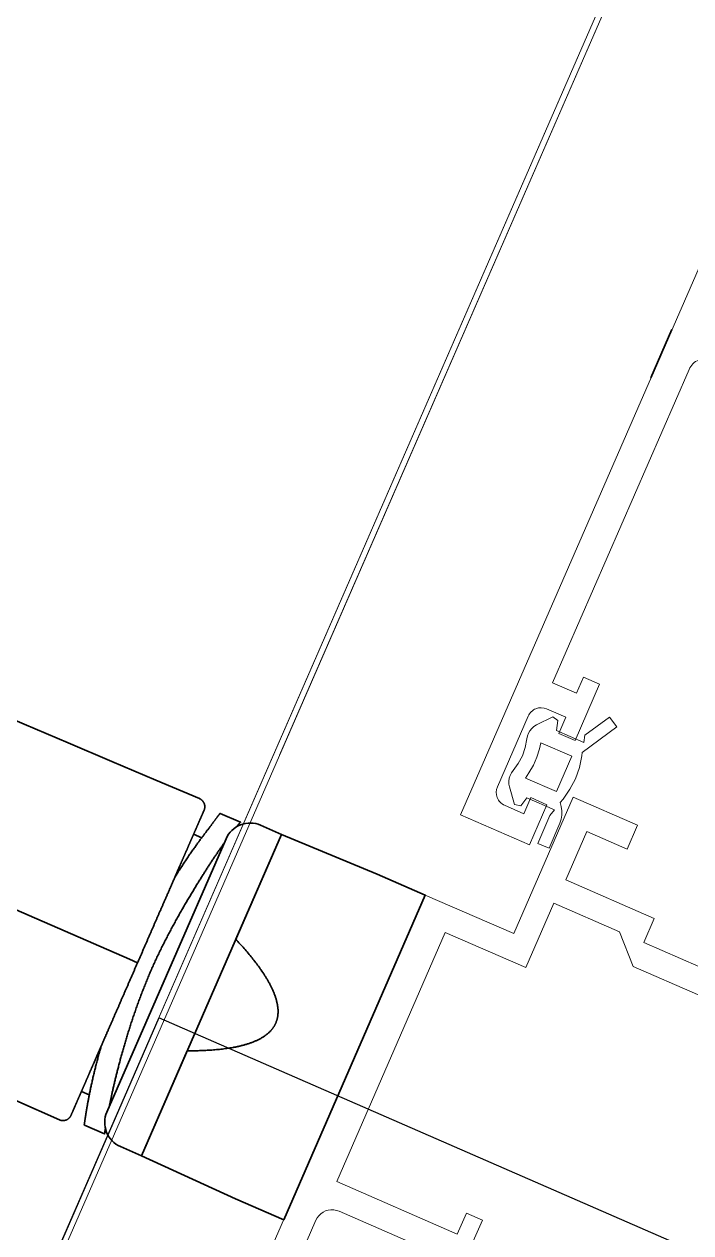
# Model space of a CAD drawing. Header units: millimetres. Extents: x -37281 to 954596, y -59787 to 956680.
# Drawn here: x 866913.2 to 866951.2, y -21533.4 to -21464.5 of the extents above; entities that cross this region are included whole.
import ezdxf

# ---------------------------------------------------------------- set-up
doc = ezdxf.new("R2010")
doc.units = ezdxf.units.MM
doc.header["$MEASUREMENT"] = 0
doc.linetypes.add('Dot & Dashed', pattern=[670.277762, 352.777767, -176.388884, 0, -141.111112])
for name, color, linetype, lineweight in [('0_Pen_No__2', 8, 'Continuous', 15), ('0_Pen_No__7', 7, 'Continuous', 35), ('0_Pen_No__9', 7, 'Continuous', 13), ('New_A-20-M_Roof_Pen_No__93', 8, 'Continuous', 13), ('New_A-25-M_Curtain_Wall_Pen_No__90', 8, 'Continuous', 20), ('New_A-25-M_Wall_Ext_Pen_No__87', 8, 'Continuous', 20), ('New_ArchiCAD Windows_Pen_No__3', 7, 'Continuous', 18)]:
    doc.layers.add(name, color=color, linetype=linetype, lineweight=lineweight)
for name, color, linetype, lineweight, true_color in [('0_Pen_No__40', 7, 'Continuous', 35, 0x2a2a2a), ('New_A-25-M_Curtain_Wall_Pen_No__69', 7, 'Continuous', 20, 0x606060), ('New_ArchiCAD Windows_Pen_No__23', 7, 'Continuous', 30, 0x2a2a2a)]:
    doc.layers.add(name, color=color, linetype=linetype, lineweight=lineweight, true_color=true_color)
for name, color, linetype in [('New_A-20-M_Roof', 7, 'Continuous'), ('New_A-25-M_Curtain_Wall', 7, 'Continuous'), ('New_A-25-M_Wall_Ext', 7, 'Continuous'), ('New_ArchiCAD Windows', 7, 'Continuous')]:
    doc.layers.add(name, color=color, linetype=linetype)

# ---------------------------------------------------------------- blocks, each defined once
blk = doc.blocks.new('Wall_243_2', base_point=(874395.096, -4631.295))
at = {"layer": 'New_A-25-M_Wall_Ext_Pen_No__87', "linetype": 'Continuous', "flags": 128}
blk.add_lwpolyline([(874303.431, -4591.325), (866444.974, -22613.267)], dxfattribs=at)
blk = doc.blocks.new('Wall_245_2', base_point=(874285.087, -4632.604))
at = {"layer": 'New_A-25-M_Wall_Ext_Pen_No__87', "linetype": 'Continuous', "flags": 128}
blk.add_lwpolyline([(866444.682, -22613.139), (869168.274, -16367.078)], dxfattribs=at)
blk = doc.blocks.new('Triple Window 19_2')
at = {"layer": 'New_ArchiCAD Windows_Pen_No__23', "linetype": 'Continuous'}
for p, q in [((662.5, -190), (662.5, 0)), ((662.5, 0), (725, 0))]:
    blk.add_line(p, q, dxfattribs=at)
at = {"layer": 'New_ArchiCAD Windows_Pen_No__3', "linetype": 'Continuous'}
blk.add_line((-182, 0), (662.5, 0), dxfattribs=at)
blk = doc.blocks.new('Wall_353_2', base_point=(874468.416, -4712.544))
at = {"layer": 'New_ArchiCAD Windows', "color": 251, "linetype": 'Continuous', "lineweight": 20, "true_color": 0x606060, "xscale": -1, "zscale": 1000, "rotation": 66.44041158399281}
blk.add_blockref('Triple Window 19_2', (867185.649, -20913.866), dxfattribs=at)
blk = doc.blocks.new('Morph_2_2', base_point=(864302.5, 0))
at = {"layer": 'New_A-20-M_Roof_Pen_No__93', "linetype": 'Continuous', "flags": 128}
blk.add_lwpolyline([(866367.031, -22792.012), (874315.322, -4564.059)], dxfattribs=at)
blk = doc.blocks.new('Beam_8_2', base_point=(874303.431, -4591.325))
at = {"layer": 'New_A-25-M_Curtain_Wall_Pen_No__69', "linetype": 'Dot & Dashed'}
blk.add_line((874303.431, -4591.325), (866444.972, -22613.266), dxfattribs=at)
at = {"layer": 'New_A-25-M_Curtain_Wall_Pen_No__90', "linetype": 'Continuous'}
blk.add_line((874303.431, -4591.325), (866444.972, -22613.266), dxfattribs=at)

msp = doc.modelspace()

# ---------------------------------------------------------------- linework, layer by layer
at = {"layer": '0_Pen_No__2', "linetype": 'Continuous', "flags": 128}
msp.add_lwpolyline([(867001.997, -21362.888), (866938.045, -21509.551), (866941.986, -21511.27), (866942.985, -21508.979), (866942.069, -21508.579), (866941.669, -21509.496), (866940.569, -21509.016, -0.414214), (866940.156, -21507.963), (866941.914, -21503.93, -0.414214), (866942.967, -21503.516), (866944.067, -21503.996), (866943.668, -21504.912), (866944.584, -21505.312), (866945.983, -21502.104), (866945.067, -21501.704), (866944.667, -21502.621), (866943.292, -21502.021), (866951.086, -21484.147, -0.414214), (866952.402, -21483.63)], format="xyb", dxfattribs=at)
for points in [[(866926.853, -21535.218), (866936.046, -21514.135), (866941.088, -21516.333), (866944.485, -21508.542), (866948.152, -21510.14), (866947.552, -21511.515), (866945.26, -21510.516)], [(866945.26, -21510.516), (866944.061, -21513.266), (866949.103, -21515.464), (866948.503, -21516.839)], [(866955.533, -21534.993), (866958.196, -21528.887), (866958.245, -21528.746), (866958.273, -21528.6), (866958.279, -21528.451), (866958.291, -21528.146), (866958.347, -21527.846), (866958.448, -21527.558), (866960.786, -21522.195), (866957.211, -21520.637), (866955.237, -21521.412), (866947.904, -21518.214), (866947.128, -21516.24), (866943.37, -21514.601), (866941.771, -21518.268), (866937.188, -21516.269), (866930.993, -21530.477), (866937.868, -21533.475), (866938.387, -21532.283), (866939.304, -21532.683), (866938.784, -21533.875)], [(866948.503, -21516.839), (866955.837, -21520.037)], [(866943.226, -21537.448), (866931.126, -21532.172), (866930.978, -21532.121), (866930.824, -21532.093), (866930.667, -21532.09), (866930.511, -21532.112), (866930.361, -21532.158), (866930.22, -21532.226), (866930.092, -21532.316), (866929.979, -21532.425), (866929.884, -21532.55), (866929.81, -21532.689), (866929.011, -21534.522)]]:
    msp.add_lwpolyline(points, dxfattribs=at)
at = {"layer": '0_Pen_No__40', "linetype": 'Continuous'}
msp.add_line((866950.11, -21481.882), (866948.911, -21484.631), dxfattribs=at)
at = {"layer": '0_Pen_No__7', "linetype": 'Continuous', "flags": 128}
for points in [[(866912.699, -21525.853), (866915.175, -21526.96), (866915.193, -21526.967), (866915.211, -21526.974), (866915.229, -21526.98), (866915.247, -21526.986), (866915.266, -21526.99), (866915.284, -21526.994), (866915.303, -21526.998), (866915.322, -21527), (866915.341, -21527.002), (866915.36, -21527.003), (866915.379, -21527.003), (866915.398, -21527.003), (866915.417, -21527.002), (866915.436, -21527), (866915.455, -21526.998), (866915.474, -21526.995), (866915.492, -21526.991), (866915.511, -21526.986), (866915.529, -21526.981), (866915.547, -21526.975), (866915.565, -21526.968), (866915.582, -21526.961), (866915.6, -21526.952), (866915.616, -21526.944), (866915.633, -21526.934), (866915.649, -21526.924), (866915.665, -21526.914), (866915.681, -21526.903), (866915.696, -21526.891), (866915.71, -21526.879), (866915.724, -21526.866), (866915.738, -21526.852), (866915.751, -21526.839), (866915.763, -21526.824), (866915.775, -21526.809), (866915.786, -21526.794), (866915.797, -21526.778), (866915.807, -21526.762), (866915.817, -21526.746), (866915.826, -21526.729), (866915.834, -21526.712), (866915.841, -21526.696), (866915.845, -21526.686), (866915.849, -21526.677), (866915.854, -21526.667), (866915.858, -21526.656), (866915.863, -21526.646), (866915.867, -21526.635), (866915.872, -21526.626), (866915.876, -21526.615), (866915.881, -21526.604), (866915.885, -21526.595), (866915.889, -21526.585), (866915.894, -21526.575), (866915.898, -21526.564), (866915.903, -21526.553), (866915.908, -21526.542), (866915.913, -21526.53), (866915.917, -21526.521), (866915.922, -21526.511), (866915.926, -21526.502), (866915.93, -21526.492), (866915.934, -21526.482), (866915.939, -21526.471), (866915.944, -21526.461), (866915.948, -21526.45), (866915.953, -21526.439), (866915.958, -21526.428), (866915.963, -21526.416), (866915.968, -21526.404), (866915.973, -21526.392), (866915.979, -21526.38), (866915.984, -21526.368), (866915.99, -21526.355), (866915.995, -21526.342), (866916.001, -21526.329), (866916.007, -21526.315), (866916.013, -21526.302), (866916.017, -21526.292), (866916.021, -21526.283), (866916.025, -21526.274), (866916.029, -21526.264), (866916.034, -21526.254), (866916.038, -21526.245), (866916.042, -21526.235), (866916.047, -21526.225), (866916.051, -21526.215), (866916.055, -21526.204), (866916.06, -21526.194), (866916.064, -21526.184), (866916.069, -21526.173), (866916.074, -21526.163), (866916.078, -21526.152), (866916.083, -21526.141), (866916.088, -21526.13), (866916.093, -21526.119), (866916.097, -21526.108), (866916.102, -21526.097), (866916.107, -21526.086), (866916.112, -21526.074), (866916.117, -21526.063), (866916.122, -21526.051), (866916.127, -21526.039), (866916.133, -21526.027), (866916.138, -21526.015), (866916.143, -21526.003), (866916.148, -21525.991), (866916.154, -21525.979), (866916.16, -21525.966), (866916.165, -21525.952), (866916.172, -21525.938), (866916.178, -21525.923), (866916.185, -21525.908), (866916.191, -21525.893), (866916.199, -21525.876), (866916.206, -21525.859), (866916.213, -21525.842), (866916.221, -21525.824), (866916.225, -21525.815), (866916.229, -21525.805), (866916.234, -21525.796), (866916.238, -21525.786), (866916.242, -21525.776), (866916.246, -21525.767), (866916.251, -21525.756), (866916.255, -21525.746), (866916.26, -21525.736), (866916.264, -21525.725), (866916.269, -21525.715), (866916.274, -21525.704), (866916.278, -21525.693), (866916.283, -21525.682), (866916.288, -21525.671), (866916.293, -21525.659), (866916.298, -21525.648), (866916.303, -21525.636), (866916.308, -21525.624), (866916.314, -21525.612), (866916.319, -21525.6), (866916.324, -21525.588), (866916.33, -21525.576), (866916.335, -21525.563), (866916.341, -21525.55), (866916.346, -21525.538), (866916.352, -21525.525), (866916.358, -21525.511), (866916.363, -21525.498), (866916.369, -21525.485), (866916.375, -21525.471), (866916.381, -21525.457), (866916.387, -21525.443), (866916.393, -21525.429), (866916.4, -21525.415), (866916.406, -21525.401), (866916.412, -21525.386), (866916.419, -21525.371), (866916.425, -21525.356), (866916.432, -21525.341), (866916.438, -21525.326), (866916.445, -21525.311), (866916.452, -21525.295), (866916.459, -21525.28), (866916.466, -21525.264), (866916.472, -21525.248), (866916.479, -21525.232), (866916.487, -21525.216), (866916.494, -21525.199), (866916.501, -21525.183), (866916.508, -21525.166), (866916.516, -21525.149), (866916.523, -21525.132), (866916.53, -21525.115), (866916.538, -21525.098), (866916.545, -21525.081), (866916.553, -21525.063), (866916.561, -21525.046), (866916.569, -21525.028), (866916.576, -21525.01), (866916.584, -21524.992), (866916.592, -21524.974), (866916.6, -21524.955), (866916.608, -21524.937), (866916.616, -21524.918), (866916.625, -21524.899), (866916.633, -21524.88), (866916.641, -21524.861), (866916.649, -21524.842), (866916.658, -21524.823), (866916.666, -21524.803), (866916.675, -21524.784), (866916.684, -21524.764), (866916.692, -21524.744), (866916.701, -21524.724), (866916.71, -21524.704), (866916.719, -21524.683), (866916.728, -21524.663), (866916.737, -21524.642), (866916.746, -21524.621), (866916.755, -21524.6), (866916.764, -21524.579), (866916.773, -21524.558), (866916.783, -21524.537), (866916.792, -21524.515), (866916.802, -21524.493), (866916.811, -21524.472), (866916.821, -21524.45), (866916.83, -21524.427), (866916.84, -21524.405), (866916.85, -21524.383), (866916.86, -21524.36), (866916.869, -21524.338), (866916.879, -21524.315), (866916.889, -21524.292), (866916.9, -21524.268), (866916.91, -21524.245), (866916.92, -21524.222), (866916.93, -21524.198), (866916.941, -21524.174), (866916.951, -21524.15), (866916.962, -21524.126), (866916.972, -21524.102), (866916.983, -21524.078), (866916.994, -21524.053), (866917.004, -21524.028), (866917.015, -21524.004), (866917.026, -21523.979), (866917.037, -21523.953), (866917.048, -21523.928), (866917.059, -21523.903), (866917.07, -21523.877), (866917.082, -21523.851), (866917.093, -21523.825), (866917.104, -21523.799), (866917.116, -21523.773), (866917.127, -21523.746), (866917.139, -21523.72), (866917.151, -21523.693), (866917.162, -21523.666), (866917.174, -21523.639), (866917.186, -21523.612), (866917.198, -21523.585), (866917.21, -21523.557), (866917.222, -21523.53), (866917.234, -21523.502), (866917.246, -21523.475), (866917.258, -21523.447), (866917.27, -21523.419), (866917.282, -21523.391), (866917.295, -21523.362), (866917.307, -21523.334), (866917.319, -21523.306), (866917.332, -21523.277), (866917.344, -21523.248), (866917.357, -21523.219), (866917.37, -21523.19), (866917.382, -21523.161), (866917.395, -21523.132), (866917.408, -21523.103), (866917.421, -21523.073), (866917.434, -21523.044), (866917.447, -21523.014), (866917.46, -21522.984), (866917.473, -21522.954), (866917.486, -21522.924), (866917.499, -21522.894), (866917.512, -21522.863), (866917.526, -21522.833), (866917.539, -21522.802), (866917.552, -21522.771), (866917.566, -21522.741), (866917.579, -21522.71), (866917.593, -21522.678), (866917.607, -21522.647), (866917.62, -21522.616), (866917.634, -21522.584), (866917.648, -21522.552), (866917.662, -21522.521), (866917.676, -21522.489), (866917.69, -21522.457), (866917.704, -21522.425), (866917.718, -21522.392), (866917.732, -21522.36), (866917.746, -21522.327), (866917.76, -21522.295), (866917.775, -21522.262), (866917.789, -21522.229), (866917.803, -21522.196), (866917.818, -21522.162), (866917.833, -21522.129), (866917.847, -21522.095), (866917.862, -21522.062), (866917.877, -21522.028), (866917.891, -21521.994), (866917.906, -21521.96), (866917.921, -21521.926), (866917.936, -21521.892), (866917.951, -21521.857), (866917.966, -21521.822), (866917.981, -21521.788), (866917.997, -21521.753), (866918.012, -21521.718), (866918.027, -21521.683), (866918.043, -21521.647), (866918.058, -21521.612), (866918.074, -21521.576), (866918.089, -21521.54), (866918.105, -21521.505), (866918.121, -21521.469), (866918.136, -21521.432), (866918.152, -21521.396), (866918.168, -21521.36), (866918.184, -21521.323), (866918.2, -21521.287), (866918.216, -21521.25), (866918.232, -21521.214), (866918.248, -21521.177), (866918.264, -21521.14), (866918.28, -21521.103), (866918.296, -21521.066), (866918.312, -21521.029), (866918.328, -21520.992), (866918.344, -21520.955), (866918.361, -21520.918), (866918.377, -21520.881), (866918.393, -21520.843), (866918.409, -21520.806), (866918.426, -21520.768), (866918.442, -21520.731), (866918.459, -21520.693), (866918.475, -21520.655), (866918.492, -21520.617), (866918.508, -21520.579), (866918.525, -21520.541), (866918.541, -21520.503), (866918.558, -21520.465), (866918.575, -21520.427), (866918.591, -21520.389), (866918.608, -21520.35), (866918.625, -21520.312), (866918.642, -21520.273), (866918.659, -21520.235), (866918.675, -21520.196), (866918.692, -21520.157), (866918.709, -21520.118), (866918.726, -21520.08), (866918.743, -21520.041), (866918.76, -21520.002), (866918.777, -21519.962), (866918.794, -21519.923), (866918.811, -21519.884), (866918.829, -21519.845), (866918.846, -21519.805), (866918.863, -21519.766), (866918.88, -21519.726), (866918.898, -21519.686), (866918.915, -21519.647), (866918.932, -21519.607), (866918.95, -21519.567), (866918.967, -21519.527), (866918.985, -21519.487), (866919.002, -21519.447), (866919.02, -21519.406), (866919.037, -21519.366), (866919.055, -21519.326), (866919.073, -21519.285), (866919.09, -21519.245), (866919.108, -21519.204), (866919.126, -21519.163), (866919.144, -21519.122), (866919.161, -21519.082), (866919.179, -21519.041), (866919.197, -21519), (866919.215, -21518.958), (866919.233, -21518.917), (866919.251, -21518.876), (866919.269, -21518.835), (866919.287, -21518.793), (866919.305, -21518.752), (866919.323, -21518.71), (866919.342, -21518.668), (866919.36, -21518.627), (866919.378, -21518.585), (866919.396, -21518.543), (866919.414, -21518.502), (866919.432, -21518.46), (866919.451, -21518.418), (866919.469, -21518.376), (866919.487, -21518.334), (866919.505, -21518.293), (866919.524, -21518.251), (866919.542, -21518.209), (866919.56, -21518.167), (866919.578, -21518.125), (866919.597, -21518.083), (866919.615, -21518.041), (866919.633, -21518), (866919.651, -21517.958), (866919.67, -21517.916), (866919.688, -21517.874), (866919.706, -21517.832), (866919.724, -21517.79), (866919.743, -21517.748), (866919.761, -21517.707), (866919.779, -21517.665), (866919.797, -21517.623), (866919.816, -21517.581), (866919.834, -21517.539), (866919.852, -21517.498), (866919.87, -21517.456), (866919.888, -21517.414), (866919.907, -21517.372), (866919.925, -21517.331), (866919.943, -21517.289), (866919.961, -21517.247), (866919.979, -21517.206), (866919.997, -21517.165), (866920.015, -21517.123), (866920.033, -21517.082), (866920.051, -21517.041), (866920.069, -21517), (866920.087, -21516.959), (866920.105, -21516.918), (866920.123, -21516.877), (866920.141, -21516.836), (866920.158, -21516.795), (866920.176, -21516.755), (866920.194, -21516.714), (866920.211, -21516.674), (866920.229, -21516.633), (866920.247, -21516.593), (866920.264, -21516.553), (866920.282, -21516.512), (866920.299, -21516.472), (866920.317, -21516.432), (866920.334, -21516.392), (866920.351, -21516.353), (866920.369, -21516.313), (866920.386, -21516.273), (866920.403, -21516.234), (866920.42, -21516.194), (866920.438, -21516.155), (866920.455, -21516.115), (866920.472, -21516.076), (866920.489, -21516.037), (866920.506, -21515.998), (866920.523, -21515.959), (866920.54, -21515.92), (866920.557, -21515.881), (866920.574, -21515.842), (866920.591, -21515.803), (866920.608, -21515.764), (866920.625, -21515.726), (866920.641, -21515.687), (866920.658, -21515.649), (866920.675, -21515.61), (866920.692, -21515.572), (866920.708, -21515.534), (866920.725, -21515.496), (866920.742, -21515.458), (866920.758, -21515.42), (866920.775, -21515.382), (866920.791, -21515.344), (866920.808, -21515.306), (866920.824, -21515.268), (866920.84, -21515.231), (866920.857, -21515.193), (866920.873, -21515.156), (866920.889, -21515.118), (866920.906, -21515.081), (866920.922, -21515.044), (866920.938, -21515.007), (866920.954, -21514.97), (866920.97, -21514.933), (866920.987, -21514.896), (866921.003, -21514.859), (866921.019, -21514.822), (866921.035, -21514.785), (866921.051, -21514.749), (866921.067, -21514.712), (866921.082, -21514.676), (866921.098, -21514.639), (866921.114, -21514.603), (866921.13, -21514.567), (866921.146, -21514.531), (866921.161, -21514.495), (866921.177, -21514.459), (866921.193, -21514.423), (866921.208, -21514.387), (866921.224, -21514.352), (866921.239, -21514.317), (866921.254, -21514.281), (866921.27, -21514.246), (866921.285, -21514.211), (866921.3, -21514.177), (866921.315, -21514.142), (866921.33, -21514.108), (866921.345, -21514.073), (866921.36, -21514.039), (866921.375, -21514.005), (866921.39, -21513.971), (866921.404, -21513.937), (866921.419, -21513.904), (866921.434, -21513.87), (866921.448, -21513.837), (866921.463, -21513.804), (866921.477, -21513.77), (866921.492, -21513.738), (866921.506, -21513.705), (866921.52, -21513.672), (866921.534, -21513.639), (866921.549, -21513.607), (866921.563, -21513.575), (866921.577, -21513.542), (866921.591, -21513.51), (866921.605, -21513.478), (866921.618, -21513.447), (866921.632, -21513.415), (866921.646, -21513.383), (866921.66, -21513.352), (866921.673, -21513.321), (866921.687, -21513.29), (866921.7, -21513.259), (866921.714, -21513.228), (866921.727, -21513.197), (866921.741, -21513.166), (866921.754, -21513.136), (866921.767, -21513.105), (866921.78, -21513.075), (866921.794, -21513.045), (866921.807, -21513.015), (866921.82, -21512.985), (866921.833, -21512.956), (866921.846, -21512.926), (866921.858, -21512.896), (866921.871, -21512.867), (866921.884, -21512.838), (866921.897, -21512.809), (866921.909, -21512.78), (866921.922, -21512.751), (866921.934, -21512.722), (866921.947, -21512.694), (866921.959, -21512.665), (866921.972, -21512.637), (866921.984, -21512.608), (866921.996, -21512.58), (866922.008, -21512.552), (866922.021, -21512.525), (866922.033, -21512.497), (866922.045, -21512.469), (866922.057, -21512.442), (866922.069, -21512.414), (866922.08, -21512.387), (866922.092, -21512.36), (866922.104, -21512.333), (866922.116, -21512.306), (866922.127, -21512.28), (866922.139, -21512.253), (866922.15, -21512.227), (866922.162, -21512.2), (866922.173, -21512.174), (866922.185, -21512.148), (866922.196, -21512.122), (866922.207, -21512.097), (866922.218, -21512.071), (866922.229, -21512.046), (866922.24, -21512.021), (866922.251, -21511.996), (866922.262, -21511.971), (866922.273, -21511.946), (866922.283, -21511.922), (866922.294, -21511.897), (866922.305, -21511.873), (866922.315, -21511.849), (866922.326, -21511.825), (866922.336, -21511.801), (866922.346, -21511.777), (866922.357, -21511.754), (866922.367, -21511.731), (866922.377, -21511.708), (866922.387, -21511.685), (866922.397, -21511.662), (866922.407, -21511.639), (866922.417, -21511.616), (866922.426, -21511.594), (866922.436, -21511.572), (866922.446, -21511.55), (866922.455, -21511.528), (866922.465, -21511.506), (866922.474, -21511.484), (866922.484, -21511.463), (866922.493, -21511.441), (866922.502, -21511.42), (866922.511, -21511.399), (866922.521, -21511.378), (866922.53, -21511.357), (866922.539, -21511.337), (866922.548, -21511.316), (866922.556, -21511.296), (866922.565, -21511.275), (866922.574, -21511.255), (866922.583, -21511.235), (866922.591, -21511.216), (866922.6, -21511.196), (866922.608, -21511.176), (866922.617, -21511.157), (866922.625, -21511.138), (866922.633, -21511.119), (866922.642, -21511.1), (866922.65, -21511.081), (866922.658, -21511.062), (866922.666, -21511.044), (866922.674, -21511.026), (866922.682, -21511.007), (866922.69, -21510.989), (866922.698, -21510.971), (866922.706, -21510.954), (866922.713, -21510.936), (866922.721, -21510.918), (866922.728, -21510.901), (866922.736, -21510.884), (866922.743, -21510.867), (866922.751, -21510.85), (866922.758, -21510.833), (866922.765, -21510.816), (866922.773, -21510.8), (866922.78, -21510.783), (866922.787, -21510.767), (866922.794, -21510.751), (866922.801, -21510.735), (866922.808, -21510.719), (866922.815, -21510.704), (866922.821, -21510.688), (866922.828, -21510.673), (866922.835, -21510.658), (866922.841, -21510.643), (866922.848, -21510.628), (866922.854, -21510.613), (866922.86, -21510.599), (866922.867, -21510.584), (866922.873, -21510.57), (866922.879, -21510.556), (866922.885, -21510.542), (866922.891, -21510.528), (866922.897, -21510.515), (866922.903, -21510.501), (866922.909, -21510.488), (866922.914, -21510.475), (866922.92, -21510.462), (866922.926, -21510.449), (866922.931, -21510.436), (866922.937, -21510.423), (866922.942, -21510.411), (866922.947, -21510.399), (866922.953, -21510.387), (866922.958, -21510.375), (866922.963, -21510.363), (866922.968, -21510.351), (866922.973, -21510.34), (866922.978, -21510.328), (866922.983, -21510.317), (866922.988, -21510.306), (866922.993, -21510.295), (866922.997, -21510.284), (866923.002, -21510.274), (866923.007, -21510.263), (866923.011, -21510.253), (866923.016, -21510.243), (866923.02, -21510.233), (866923.024, -21510.223), (866923.029, -21510.213), (866923.033, -21510.203), (866923.037, -21510.194), (866923.041, -21510.184), (866923.049, -21510.166), (866923.057, -21510.148), (866923.064, -21510.131), (866923.071, -21510.115), (866923.078, -21510.099), (866923.085, -21510.083), (866923.092, -21510.068), (866923.098, -21510.054), (866923.104, -21510.04), (866923.11, -21510.027), (866923.115, -21510.014), (866923.121, -21510.002), (866923.126, -21509.99), (866923.131, -21509.978), (866923.136, -21509.966), (866923.141, -21509.954), (866923.146, -21509.942), (866923.152, -21509.931), (866923.157, -21509.919), (866923.162, -21509.908), (866923.166, -21509.897), (866923.171, -21509.885), (866923.176, -21509.874), (866923.181, -21509.863), (866923.186, -21509.853), (866923.19, -21509.842), (866923.195, -21509.831), (866923.2, -21509.821), (866923.204, -21509.81), (866923.209, -21509.8), (866923.213, -21509.79), (866923.218, -21509.779), (866923.222, -21509.769), (866923.226, -21509.759), (866923.231, -21509.75), (866923.235, -21509.74), (866923.239, -21509.73), (866923.243, -21509.721), (866923.247, -21509.711), (866923.251, -21509.702), (866923.257, -21509.688), (866923.263, -21509.675), (866923.269, -21509.662), (866923.275, -21509.649), (866923.28, -21509.636), (866923.286, -21509.623), (866923.291, -21509.611), (866923.296, -21509.599), (866923.301, -21509.587), (866923.307, -21509.575), (866923.312, -21509.564), (866923.316, -21509.553), (866923.321, -21509.542), (866923.326, -21509.531), (866923.33, -21509.521), (866923.335, -21509.511), (866923.339, -21509.501), (866923.343, -21509.491), (866923.348, -21509.481), (866923.352, -21509.472), (866923.357, -21509.46), (866923.362, -21509.449), (866923.367, -21509.438), (866923.371, -21509.427), (866923.376, -21509.417), (866923.38, -21509.407), (866923.384, -21509.397), (866923.389, -21509.386), (866923.394, -21509.376), (866923.398, -21509.366), (866923.403, -21509.355), (866923.407, -21509.345), (866923.412, -21509.334), (866923.416, -21509.325), (866923.42, -21509.315), (866923.424, -21509.305), (866923.428, -21509.296), (866923.433, -21509.286), (866923.437, -21509.275), (866923.441, -21509.265), (866923.444, -21509.254), (866923.448, -21509.244), (866923.451, -21509.233), (866923.454, -21509.222), (866923.457, -21509.212), (866923.459, -21509.201), (866923.461, -21509.19), (866923.463, -21509.179), (866923.465, -21509.168), (866923.466, -21509.157), (866923.468, -21509.146), (866923.469, -21509.135), (866923.469, -21509.124), (866923.47, -21509.112), (866923.47, -21509.101), (866923.47, -21509.09), (866923.47, -21509.079), (866923.469, -21509.068), (866923.469, -21509.057), (866923.468, -21509.046), (866923.466, -21509.035), (866923.465, -21509.024), (866923.463, -21509.013), (866923.461, -21509.002), (866923.459, -21508.991), (866923.456, -21508.98), (866923.454, -21508.969), (866923.451, -21508.959), (866923.448, -21508.948), (866923.444, -21508.937), (866923.441, -21508.927), (866923.437, -21508.916), (866923.433, -21508.906), (866923.428, -21508.896), (866923.424, -21508.886), (866923.419, -21508.876), (866923.414, -21508.866), (866923.409, -21508.856), (866923.403, -21508.846), (866923.397, -21508.836), (866923.392, -21508.827), (866923.385, -21508.818), (866923.379, -21508.808), (866923.373, -21508.799), (866923.366, -21508.791), (866923.359, -21508.782), (866923.352, -21508.773), (866923.345, -21508.765), (866923.337, -21508.757), (866923.33, -21508.749), (866923.322, -21508.741), (866923.314, -21508.733), (866923.306, -21508.725), (866923.297, -21508.718), (866923.289, -21508.711), (866923.28, -21508.704), (866923.271, -21508.697), (866923.263, -21508.69), (866923.253, -21508.684), (866923.244, -21508.678), (866923.235, -21508.672), (866923.225, -21508.666), (866923.216, -21508.66), (866923.206, -21508.655), (866923.196, -21508.65), (866923.186, -21508.645), (866923.176, -21508.64), (866923.166, -21508.636), (866920.669, -21507.575), (866918.17, -21506.511), (866915.669, -21505.446), (866913.168, -21504.38), (866910.669, -21503.313)], [(866924.339, -21509.478), (866924.332, -21509.488), (866924.325, -21509.497), (866924.316, -21509.508), (866924.306, -21509.521), (866924.294, -21509.536), (866924.287, -21509.544), (866924.28, -21509.553), (866924.273, -21509.562), (866924.265, -21509.572), (866924.257, -21509.582), (866924.249, -21509.592), (866924.241, -21509.604), (866924.232, -21509.615), (866924.223, -21509.627), (866924.213, -21509.64), (866924.203, -21509.653), (866924.193, -21509.666), (866924.183, -21509.68), (866924.172, -21509.694), (866924.161, -21509.709), (866924.15, -21509.724), (866924.138, -21509.74), (866924.126, -21509.756), (866924.114, -21509.772), (866924.101, -21509.789), (866924.089, -21509.807), (866924.075, -21509.824), (866924.062, -21509.842), (866924.048, -21509.861), (866924.034, -21509.88), (866924.02, -21509.899), (866924.005, -21509.919), (866923.99, -21509.939), (866923.975, -21509.959), (866923.96, -21509.98), (866923.944, -21510.001), (866923.928, -21510.023), (866923.912, -21510.044), (866923.895, -21510.067), (866923.879, -21510.089), (866923.861, -21510.112), (866923.844, -21510.135), (866923.826, -21510.159), (866923.808, -21510.183), (866923.79, -21510.207), (866923.772, -21510.232), (866923.753, -21510.257), (866923.734, -21510.282), (866923.714, -21510.308), (866923.695, -21510.334), (866923.675, -21510.36), (866923.655, -21510.387), (866923.634, -21510.414), (866923.614, -21510.442), (866923.593, -21510.47), (866923.571, -21510.498), (866923.549, -21510.528), (866923.526, -21510.558), (866923.503, -21510.589), (866923.48, -21510.62), (866923.455, -21510.652), (866923.431, -21510.685), (866923.405, -21510.718), (866923.38, -21510.753), (866923.353, -21510.788), (866923.327, -21510.824), (866923.299, -21510.86), (866923.272, -21510.898), (866923.243, -21510.936), (866923.214, -21510.975), (866923.185, -21511.015), (866923.155, -21511.056), (866923.125, -21511.097), (866923.094, -21511.14), (866923.062, -21511.183), (866923.03, -21511.228), (866922.998, -21511.273), (866922.964, -21511.319), (866922.931, -21511.366), (866922.897, -21511.413), (866922.862, -21511.462), (866922.827, -21511.512), (866922.791, -21511.563), (866922.755, -21511.615), (866922.718, -21511.667), (866922.681, -21511.721), (866922.643, -21511.776), (866922.604, -21511.831), (866922.565, -21511.888), (866922.526, -21511.946), (866922.486, -21512.005), (866922.445, -21512.065), (866922.404, -21512.126), (866922.363, -21512.188), (866922.321, -21512.25), (866922.279, -21512.314), (866922.237, -21512.377), (866922.194, -21512.442), (866922.152, -21512.507), (866922.109, -21512.573), (866922.066, -21512.64), (866922.023, -21512.707), (866921.979, -21512.774), (866921.936, -21512.843), (866921.892, -21512.912), (866921.848, -21512.981), (866921.804, -21513.052), (866921.76, -21513.122)], [(866925.269, -21510.25), (866925.276, -21510.241), (866925.283, -21510.233), (866925.289, -21510.225), (866925.296, -21510.217), (866925.309, -21510.202), (866925.321, -21510.187), (866925.333, -21510.172), (866925.345, -21510.158), (866925.356, -21510.145), (866925.367, -21510.132), (866925.378, -21510.119), (866925.388, -21510.107), (866925.398, -21510.096), (866925.408, -21510.085), (866925.417, -21510.074), (866925.426, -21510.065), (866925.434, -21510.055), (866925.443, -21510.046), (866925.45, -21510.038), (866925.458, -21510.03), (866925.468, -21510.019), (866925.477, -21510.01), (866925.485, -21510.002), (866925.493, -21509.994), (866925.501, -21509.986), (866925.508, -21509.979), (866924.354, -21509.476)], [(866919.633, -21518), (866919.175, -21517.8), (866904.05, -21511.205)], [(866918.022, -21526.198), (866918.03, -21526.157), (866918.038, -21526.115), (866918.047, -21526.072), (866918.056, -21526.029), (866918.065, -21525.986), (866918.074, -21525.942), (866918.083, -21525.897), (866918.092, -21525.852), (866918.102, -21525.807), (866918.111, -21525.761), (866918.121, -21525.715), (866918.131, -21525.668), (866918.141, -21525.621), (866918.152, -21525.573), (866918.162, -21525.525), (866918.173, -21525.477), (866918.184, -21525.428), (866918.194, -21525.378), (866918.206, -21525.328), (866918.217, -21525.278), (866918.228, -21525.227), (866918.24, -21525.176), (866918.252, -21525.124), (866918.264, -21525.072), (866918.276, -21525.02), (866918.288, -21524.967), (866918.301, -21524.914), (866918.313, -21524.86), (866918.326, -21524.806), (866918.339, -21524.751), (866918.352, -21524.696), (866918.365, -21524.641), (866918.379, -21524.585), (866918.393, -21524.529), (866918.406, -21524.472), (866918.421, -21524.415), (866918.435, -21524.358), (866918.449, -21524.3), (866918.464, -21524.242), (866918.478, -21524.184), (866918.493, -21524.125), (866918.508, -21524.066), (866918.524, -21524.007), (866918.539, -21523.947), (866918.555, -21523.887), (866918.57, -21523.827), (866918.586, -21523.766), (866918.602, -21523.705), (866918.619, -21523.644), (866918.635, -21523.582), (866918.652, -21523.52), (866918.669, -21523.458), (866918.686, -21523.396), (866918.703, -21523.333), (866918.72, -21523.27), (866918.738, -21523.206), (866918.755, -21523.143), (866918.773, -21523.079), (866918.791, -21523.015), (866918.81, -21522.951), (866918.828, -21522.886), (866918.847, -21522.821), (866918.865, -21522.756), (866918.884, -21522.691), (866918.903, -21522.625), (866918.923, -21522.56), (866918.942, -21522.494), (866918.962, -21522.427), (866918.982, -21522.361), (866919.002, -21522.295), (866919.022, -21522.228), (866919.042, -21522.161), (866919.063, -21522.094), (866919.084, -21522.026), (866919.105, -21521.959), (866919.126, -21521.891), (866919.147, -21521.823), (866919.169, -21521.755), (866919.19, -21521.687), (866919.212, -21521.619), (866919.234, -21521.551), (866919.256, -21521.482), (866919.279, -21521.413), (866919.301, -21521.344), (866919.324, -21521.275), (866919.347, -21521.206), (866919.37, -21521.137), (866919.393, -21521.068), (866919.417, -21520.998), (866919.441, -21520.928), (866919.465, -21520.859), (866919.489, -21520.789), (866919.513, -21520.719), (866919.538, -21520.649), (866919.562, -21520.578), (866919.587, -21520.508), (866919.612, -21520.438), (866919.637, -21520.367), (866919.663, -21520.297), (866919.689, -21520.226), (866919.714, -21520.156), (866919.74, -21520.085), (866919.767, -21520.014), (866919.793, -21519.943), (866919.82, -21519.873), (866919.847, -21519.802), (866919.874, -21519.731), (866919.901, -21519.66), (866919.928, -21519.589), (866919.956, -21519.518), (866919.984, -21519.447), (866920.012, -21519.376), (866920.04, -21519.305), (866920.068, -21519.234), (866920.097, -21519.163), (866920.126, -21519.092), (866920.155, -21519.021), (866920.184, -21518.951), (866920.213, -21518.88), (866920.243, -21518.809), (866920.273, -21518.738), (866920.303, -21518.667), (866920.333, -21518.597), (866920.363, -21518.526), (866920.394, -21518.456), (866920.425, -21518.385), (866920.456, -21518.315), (866920.487, -21518.245), (866920.518, -21518.174), (866920.55, -21518.104), (866920.581, -21518.034), (866920.613, -21517.965), (866920.645, -21517.895), (866920.678, -21517.825), (866920.71, -21517.756), (866920.743, -21517.686), (866920.775, -21517.617), (866920.808, -21517.548), (866920.841, -21517.479), (866920.874, -21517.41), (866920.907, -21517.342), (866920.941, -21517.273), (866920.974, -21517.205), (866921.008, -21517.136), (866921.042, -21517.068), (866921.076, -21517), (866921.11, -21516.932), (866921.144, -21516.865), (866921.178, -21516.797), (866921.212, -21516.73), (866921.246, -21516.663), (866921.281, -21516.596), (866921.315, -21516.529), (866921.35, -21516.463), (866921.385, -21516.396), (866921.419, -21516.33), (866921.454, -21516.264), (866921.489, -21516.198), (866921.524, -21516.132), (866921.559, -21516.067), (866921.594, -21516.001), (866921.629, -21515.936), (866921.664, -21515.872), (866921.699, -21515.807), (866921.734, -21515.742), (866921.77, -21515.678), (866921.805, -21515.614), (866921.84, -21515.55), (866921.875, -21515.487), (866921.911, -21515.423), (866921.946, -21515.36), (866921.981, -21515.297), (866922.016, -21515.235), (866922.052, -21515.172), (866922.087, -21515.11), (866922.122, -21515.048), (866922.157, -21514.987), (866922.192, -21514.925), (866922.228, -21514.864), (866922.263, -21514.803), (866922.298, -21514.743), (866922.333, -21514.682), (866922.368, -21514.622), (866922.403, -21514.562), (866922.438, -21514.503), (866922.473, -21514.444), (866922.507, -21514.385), (866922.542, -21514.326), (866922.577, -21514.268), (866922.611, -21514.209), (866922.646, -21514.152), (866922.68, -21514.094), (866922.715, -21514.037), (866922.749, -21513.98), (866922.783, -21513.923), (866922.817, -21513.867), (866922.851, -21513.811), (866922.885, -21513.756), (866922.919, -21513.7), (866922.952, -21513.646), (866922.986, -21513.591), (866923.019, -21513.537), (866923.052, -21513.483), (866923.085, -21513.43), (866923.118, -21513.377), (866923.15, -21513.324), (866923.183, -21513.272), (866923.215, -21513.22), (866923.248, -21513.168), (866923.28, -21513.117), (866923.312, -21513.066), (866923.343, -21513.016), (866923.375, -21512.966), (866923.406, -21512.916), (866923.438, -21512.867), (866923.469, -21512.818), (866923.5, -21512.769), (866923.531, -21512.721), (866923.561, -21512.673), (866923.592, -21512.625), (866923.622, -21512.578), (866923.652, -21512.531), (866923.682, -21512.485), (866923.712, -21512.439), (866923.742, -21512.393), (866923.772, -21512.348), (866923.801, -21512.303), (866923.83, -21512.259), (866923.859, -21512.215), (866923.888, -21512.171), (866923.917, -21512.128), (866923.945, -21512.085), (866923.974, -21512.042), (866924.002, -21512), (866924.03, -21511.958), (866924.058, -21511.917), (866924.085, -21511.876), (866924.113, -21511.835), (866924.14, -21511.795), (866924.167, -21511.755), (866924.194, -21511.716), (866924.221, -21511.677), (866924.247, -21511.638), (866924.274, -21511.6), (866924.3, -21511.562), (866924.326, -21511.524), (866924.352, -21511.487), (866924.377, -21511.451), (866924.403, -21511.414), (866924.428, -21511.379), (866924.453, -21511.343), (866924.477, -21511.308), (866924.502, -21511.274), (866924.526, -21511.24), (866924.55, -21511.206), (866924.574, -21511.173)], [(866922.831, -21510.666), (866923.295, -21510.869)], [(866924.436, -21511.366), (866924.481, -21511.386)], [(866917.549, -21522.78), (866917.532, -21522.842), (866917.514, -21522.905), (866917.497, -21522.967), (866917.48, -21523.03), (866917.462, -21523.093), (866917.445, -21523.156), (866917.428, -21523.22), (866917.411, -21523.283), (866917.394, -21523.346), (866917.377, -21523.41), (866917.36, -21523.473), (866917.344, -21523.537), (866917.327, -21523.601), (866917.31, -21523.664), (866917.294, -21523.728), (866917.278, -21523.792), (866917.261, -21523.855), (866917.245, -21523.919), (866917.23, -21523.983), (866917.214, -21524.046), (866917.198, -21524.11), (866917.183, -21524.173), (866917.167, -21524.236), (866917.152, -21524.299), (866917.137, -21524.362), (866917.122, -21524.425), (866917.107, -21524.488), (866917.093, -21524.55), (866917.078, -21524.612), (866917.064, -21524.674), (866917.05, -21524.736), (866917.037, -21524.798), (866917.023, -21524.859), (866917.01, -21524.92), (866916.997, -21524.98), (866916.984, -21525.039), (866916.971, -21525.098), (866916.959, -21525.156), (866916.947, -21525.213), (866916.935, -21525.27), (866916.924, -21525.326), (866916.912, -21525.381), (866916.901, -21525.435), (866916.891, -21525.489), (866916.88, -21525.542), (866916.87, -21525.595), (866916.86, -21525.646), (866916.85, -21525.697), (866916.84, -21525.748), (866916.831, -21525.797), (866916.822, -21525.846), (866916.813, -21525.894), (866916.804, -21525.941), (866916.795, -21525.987), (866916.787, -21526.033), (866916.779, -21526.078), (866916.771, -21526.122), (866916.763, -21526.166), (866916.756, -21526.208), (866916.749, -21526.25), (866916.741, -21526.291), (866916.735, -21526.331), (866916.728, -21526.371), (866916.721, -21526.41), (866916.715, -21526.447), (866916.709, -21526.484), (866916.703, -21526.521), (866916.697, -21526.556), (866916.691, -21526.591), (866916.686, -21526.624), (866916.681, -21526.657), (866916.676, -21526.69), (866916.671, -21526.721), (866916.666, -21526.751), (866916.661, -21526.781), (866916.657, -21526.809), (866916.652, -21526.837), (866916.648, -21526.864), (866916.644, -21526.89), (866916.64, -21526.916), (866916.637, -21526.94), (866916.633, -21526.963), (866916.63, -21526.986), (866916.626, -21527.008), (866916.623, -21527.029), (866916.62, -21527.049), (866916.618, -21527.068), (866916.615, -21527.086), (866916.612, -21527.103), (866916.61, -21527.12), (866916.608, -21527.135), (866916.606, -21527.15), (866916.604, -21527.163), (866916.602, -21527.176), (866916.601, -21527.188), (866916.599, -21527.199), (866916.597, -21527.218), (866916.594, -21527.232), (866916.592, -21527.243), (866916.591, -21527.255)], [(866916.436, -21525.333), (866916.883, -21525.528)], [(866918.054, -21526.038), (866918.085, -21526.052)], [(866916.6, -21527.259), (866917.754, -21527.762), (866917.756, -21527.749), (866917.757, -21527.738), (866917.758, -21527.728), (866917.759, -21527.718), (866917.76, -21527.705), (866917.761, -21527.694), (866917.763, -21527.683), (866917.764, -21527.67), (866917.766, -21527.655), (866917.769, -21527.638), (866917.771, -21527.62), (866917.772, -21527.61), (866917.774, -21527.599), (866917.775, -21527.588), (866917.777, -21527.577), (866917.779, -21527.565), (866917.781, -21527.552), (866917.783, -21527.539), (866917.785, -21527.526), (866917.787, -21527.511), (866917.789, -21527.496), (866917.792, -21527.481), (866917.794, -21527.465), (866917.797, -21527.448)]]:
    msp.add_lwpolyline(points, dxfattribs=at)
msp.add_lwpolyline([(866922.463, -21523.019), (866922.552, -21523.019), (866922.641, -21523.019), (866922.73, -21523.018), (866922.818, -21523.017), (866922.907, -21523.016), (866922.995, -21523.014), (866923.084, -21523.012), (866923.172, -21523.01), (866923.26, -21523.007), (866923.348, -21523.004), (866923.435, -21523), (866923.523, -21522.996), (866923.61, -21522.991), (866923.697, -21522.986), (866923.784, -21522.981), (866923.871, -21522.975), (866923.958, -21522.968), (866924.044, -21522.961), (866924.131, -21522.953), (866924.217, -21522.945), (866924.303, -21522.936), (866924.389, -21522.927), (866924.474, -21522.917), (866924.56, -21522.907), (866924.646, -21522.896), (866924.689, -21522.89), (866924.732, -21522.884), (866924.818, -21522.871), (866924.906, -21522.857), (866924.993, -21522.843), (866925.081, -21522.827), (866925.125, -21522.819), (866925.169, -21522.811), (866925.213, -21522.803), (866925.257, -21522.794), (866925.301, -21522.785), (866925.344, -21522.775), (866925.388, -21522.766), (866925.432, -21522.756), (866925.476, -21522.746), (866925.52, -21522.735), (866925.563, -21522.725), (866925.607, -21522.714), (866925.65, -21522.702), (866925.694, -21522.691), (866925.737, -21522.679), (866925.78, -21522.667), (866925.823, -21522.654), (866925.866, -21522.641), (866925.908, -21522.628), (866925.951, -21522.614), (866925.993, -21522.601), (866926.035, -21522.586), (866926.077, -21522.572), (866926.118, -21522.557), (866926.159, -21522.542), (866926.2, -21522.526), (866926.241, -21522.51), (866926.282, -21522.494), (866926.322, -21522.477), (866926.362, -21522.46), (866926.401, -21522.442), (866926.44, -21522.425), (866926.479, -21522.406), (866926.517, -21522.388), (866926.555, -21522.369), (866926.593, -21522.349), (866926.63, -21522.329), (866926.667, -21522.309), (866926.704, -21522.288), (866926.74, -21522.266), (866926.775, -21522.245), (866926.81, -21522.222), (866926.845, -21522.2), (866926.879, -21522.176), (866926.913, -21522.153), (866926.946, -21522.128), (866926.979, -21522.104), (866927.011, -21522.078), (866927.042, -21522.053), (866927.073, -21522.026), (866927.104, -21521.999), (866927.134, -21521.972), (866927.163, -21521.944), (866927.192, -21521.915), (866927.22, -21521.886), (866927.247, -21521.855), (866927.26, -21521.84), (866927.274, -21521.825), (866927.287, -21521.809), (866927.3, -21521.793), (866927.312, -21521.777), (866927.325, -21521.761), (866927.337, -21521.745), (866927.349, -21521.728), (866927.361, -21521.712), (866927.373, -21521.695), (866927.385, -21521.678), (866927.396, -21521.661), (866927.407, -21521.643), (866927.418, -21521.625), (866927.429, -21521.608), (866927.44, -21521.589), (866927.45, -21521.571), (866927.46, -21521.553), (866927.47, -21521.534), (866927.48, -21521.515), (866927.489, -21521.496), (866927.498, -21521.476), (866927.507, -21521.457), (866927.516, -21521.437), (866927.525, -21521.417), (866927.533, -21521.397), (866927.541, -21521.377), (866927.549, -21521.357), (866927.556, -21521.337), (866927.563, -21521.317), (866927.569, -21521.297), (866927.576, -21521.277), (866927.582, -21521.257), (866927.588, -21521.237), (866927.593, -21521.217), (866927.598, -21521.197), (866927.603, -21521.177), (866927.608, -21521.157), (866927.612, -21521.137), (866927.616, -21521.116), (866927.62, -21521.096), (866927.624, -21521.076), (866927.627, -21521.056), (866927.63, -21521.036), (866927.633, -21521.016), (866927.635, -21520.995), (866927.638, -21520.975), (866927.64, -21520.955), (866927.643, -21520.914), (866927.645, -21520.874), (866927.647, -21520.833), (866927.648, -21520.793), (866927.648, -21520.752), (866927.647, -21520.712), (866927.645, -21520.671), (866927.642, -21520.63), (866927.639, -21520.589), (866927.635, -21520.549), (866927.63, -21520.508), (866927.625, -21520.467), (866927.618, -21520.426), (866927.611, -21520.385), (866927.604, -21520.344), (866927.596, -21520.304), (866927.587, -21520.263), (866927.577, -21520.222), (866927.567, -21520.181), (866927.556, -21520.14), (866927.545, -21520.099), (866927.533, -21520.058), (866927.521, -21520.017), (866927.508, -21519.976), (866927.494, -21519.936), (866927.48, -21519.895), (866927.465, -21519.854), (866927.45, -21519.813), (866927.435, -21519.772), (866927.419, -21519.732), (866927.402, -21519.691), (866927.385, -21519.65), (866927.368, -21519.61), (866927.35, -21519.569), (866927.332, -21519.529), (866927.314, -21519.489), (866927.295, -21519.448), (866927.275, -21519.408), (866927.256, -21519.368), (866927.236, -21519.328), (866927.215, -21519.288), (866927.195, -21519.248), (866927.174, -21519.209), (866927.153, -21519.169), (866927.131, -21519.13), (866927.109, -21519.091), (866927.087, -21519.051), (866927.065, -21519.012), (866927.042, -21518.974), (866927.019, -21518.935), (866926.996, -21518.896), (866926.973, -21518.858), (866926.949, -21518.82), (866926.926, -21518.782), (866926.902, -21518.744), (866926.878, -21518.706), (866926.829, -21518.631), (866926.781, -21518.558), (866926.731, -21518.484), (866926.682, -21518.412), (866926.657, -21518.376), (866926.632, -21518.341), (866926.582, -21518.271), (866926.531, -21518.201), (866926.48, -21518.131), (866926.428, -21518.062), (866926.376, -21517.993), (866926.324, -21517.924), (866926.271, -21517.856), (866926.217, -21517.788), (866926.163, -21517.72), (866926.108, -21517.652), (866926.053, -21517.584), (866925.997, -21517.517), (866925.941, -21517.45), (866925.885, -21517.383), (866925.828, -21517.316), (866925.77, -21517.25), (866925.713, -21517.183), (866925.654, -21517.117), (866925.596, -21517.051), (866925.537, -21516.985), (866925.477, -21516.919), (866925.418, -21516.854), (866925.358, -21516.788), (866925.297, -21516.723), (866925.237, -21516.658), (866927.847, -21510.672), (866926.655, -21510.152, 0.414214), (866924.681, -21510.928), (866917.886, -21526.511, 0.414214), (866918.661, -21528.485), (866919.853, -21529.005), (866927.847, -21510.672), (866933.296, -21512.936), (866936.046, -21514.135), (866927.97, -21532.656), (866925.22, -21531.457), (866919.853, -21529.005)], format="xyb", close=True, dxfattribs=at)
at = {"layer": '0_Pen_No__9', "linetype": 'Continuous', "flags": 128}
for points in [[(866943.901, -21508.657), (866943.745, -21508.849), (866943.803, -21509.09), (866943.842, -21509.33), (866943.84, -21509.574), (866943.8, -21509.813), (866943.721, -21510.043), (866943.102, -21511.466), (866942.459, -21511.186), (866943.152, -21509.597), (866943.41, -21509.273), (866941.845, -21508.591), (866941.489, -21509.037), (866941.141, -21508.969), (866940.845, -21507.967), (866940.812, -21507.803), (866940.806, -21507.635), (866940.828, -21507.469), (866940.877, -21507.309), (866940.953, -21507.159), (866941.053, -21507.024), (866941.351, -21506.626), (866941.585, -21506.186), (866941.748, -21505.716), (866941.837, -21505.226), (866941.868, -21505.061), (866941.926, -21504.904), (866942.01, -21504.758), (866942.116, -21504.629), (866942.243, -21504.519), (866942.387, -21504.432), (866943.322, -21503.967), (866943.609, -21504.176), (866943.524, -21504.741), (866945.089, -21505.423), (866945.151, -21505.014), (866946.546, -21503.984), (866946.961, -21504.547), (866945.001, -21505.994), (866944.972, -21506.202), (866944.832, -21506.865), (866944.604, -21507.502), (866944.292, -21508.103)], [(866941.754, -21507.46), (866941.957, -21507.161), (866942.211, -21506.731), (866942.411, -21506.274), (866942.552, -21505.796), (866942.633, -21505.443), (866944.408, -21506.217), (866943.528, -21508.234)]]:
    msp.add_lwpolyline(points, close=True, dxfattribs=at)

# ---------------------------------------------------------------- block references
at = {"layer": 'New_A-20-M_Roof', "linetype": 'Continuous', "lineweight": 0}
msp.add_blockref('Morph_2_2', (864302.5, 0), dxfattribs=at)
at = {"layer": 'New_A-25-M_Curtain_Wall', "color": 8, "lineweight": 20}
msp.add_blockref('Beam_8_2', (874303.431, -4591.325), dxfattribs=at)
at = {"layer": 'New_A-25-M_Wall_Ext', "color": 250, "lineweight": 50, "true_color": 0x2a2a2a}
for name, p in [('Wall_245_2', (874285.087, -4632.604)), ('Wall_353_2', (874468.416, -4712.544)), ('Wall_243_2', (874395.096, -4631.295))]:
    msp.add_blockref(name, p, dxfattribs=at)

doc.saveas('drawing.dxf')
